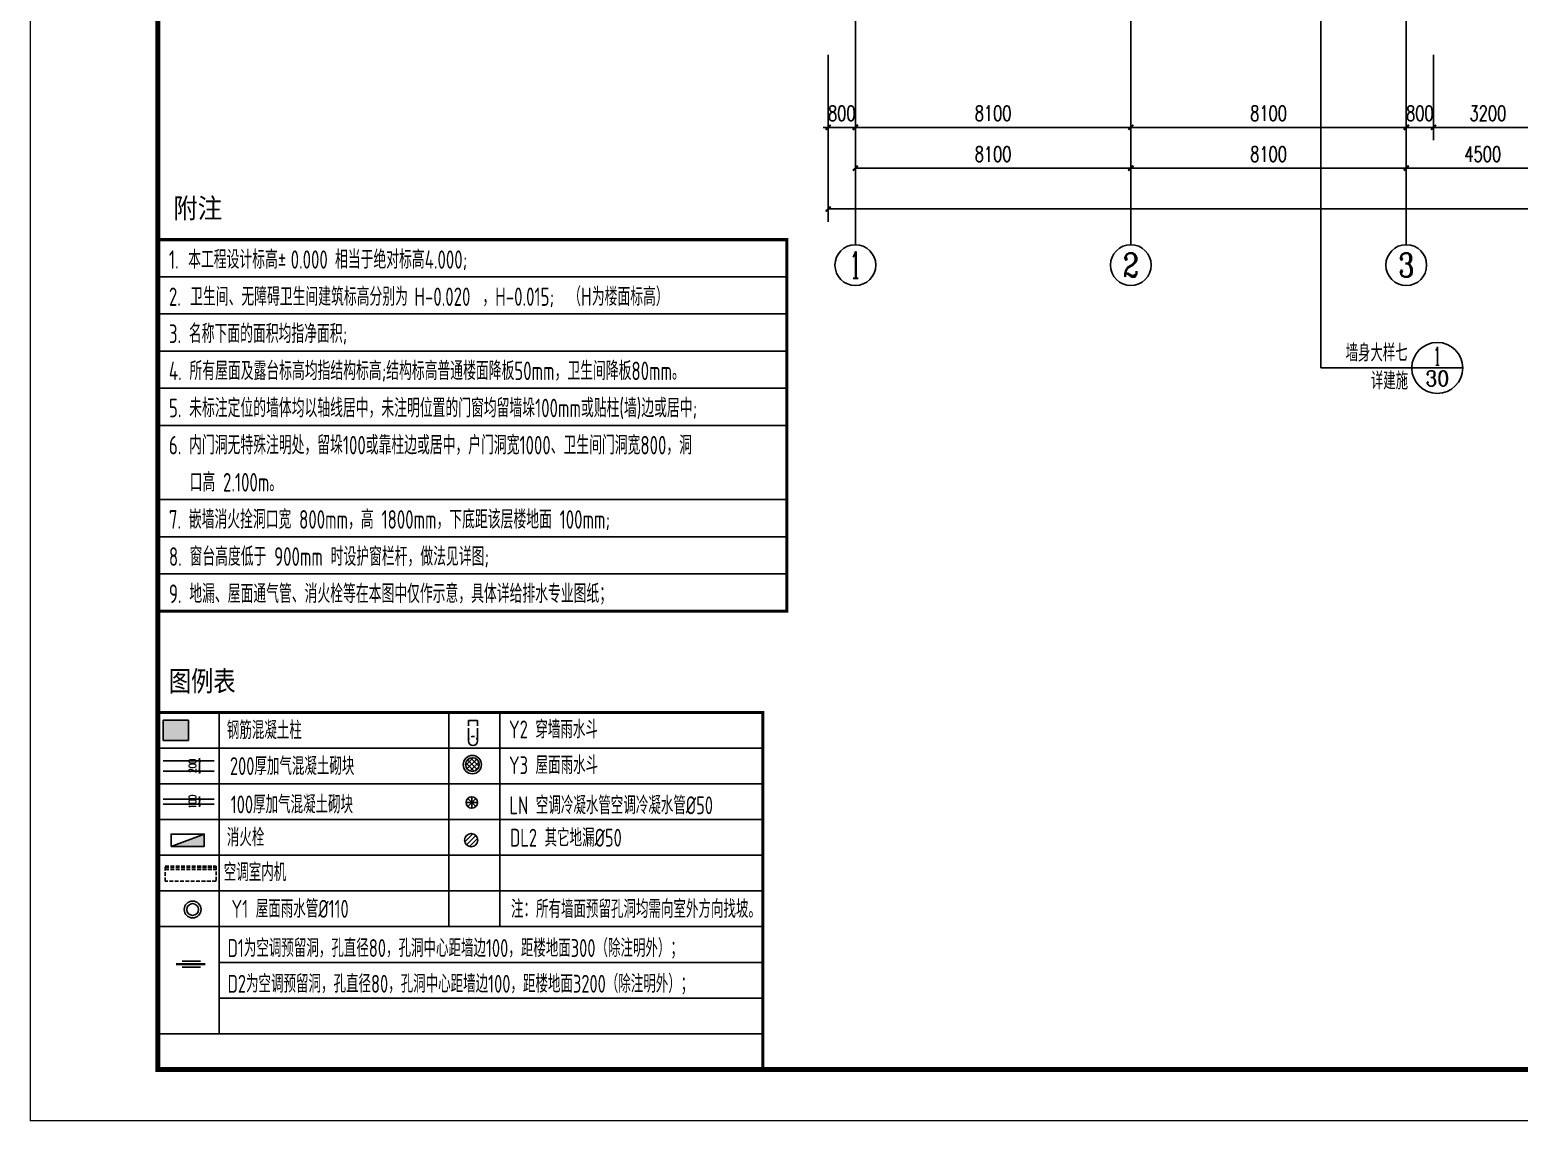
# Model space of a CAD drawing. Extents: x 1738711 to 2346805, y 1189731 to 2516152.
# Drawn here: x 1897814 to 1941613, y 1750890 to 1782974 of the extents above; entities that cross this region are included whole.
import ezdxf
from ezdxf.enums import TextEntityAlignment as Align

# ---------------------------------------------------------------- set-up
doc = ezdxf.new("R2010")
doc.units = 0
doc.header["$LTSCALE"] = 1000
doc.header["$MEASUREMENT"] = 0
doc.linetypes.add('C1$0$DASH', pattern=[0.35, 0.25, -0.1])
doc.linetypes.add('DASH', pattern=[0.35, 0.25, -0.1])
for name, color, linetype in [('4', 4, 'Continuous'), ('AD-NOTE-BLPT', 3, 'Continuous'), ('AXIS', 3, 'Continuous'), ('AXIS_TEXT', 7, 'Continuous'), ('C-Note(通用-图框文字)', 7, 'Continuous'), ('C-sheet(通用-图框)', 11, 'Continuous'), ('DIM_IDEN', 3, 'Continuous'), ('DOTE', 1, 'Continuous'), ('hach', 15, 'Continuous'), ('P-XF-X(消火栓箱)', 2, 'Continuous'), ('PUB_DIM', 3, 'Continuous'), ('PUB_HATCH', 8, 'Continuous'), ('PUB_TEXT', 7, 'Continuous'), ('SPACE', 7, 'Continuous'), ('TK', 4, 'Continuous'), ('WALL', 40, 'Continuous'), ('墙柱边线', 2, 'Continuous'), ('屋面地漏', 7, 'Continuous'), ('房间名称', 4, 'Continuous'), ('空调', 1, 'Continuous'), ('空调洞', 6, 'Continuous')]:
    doc.layers.add(name, color=color, linetype=linetype)
doc.styles.add('-黑体', font='simhei_0.ttf', dxfattribs={"width": 0.8})
doc.styles.add('_TCH_AXIS', font='COMPLEX', dxfattribs={"bigfont": 'GBCBIG'})
doc.styles.add('_TCH_DIM', font='SIMPLEX', dxfattribs={"bigfont": 'GBCBIG'})
doc.styles.add('_TCH_DIM_T3', font='SIMPLEX', dxfattribs={"width": 0.705882, "bigfont": 'GBCBIG'})
doc.styles.add('_TCH_LABEL', font='COMPLEX', dxfattribs={"bigfont": 'GBCBIG'})
doc.styles.add('COMPLEX', font='COMPLEX')
doc.styles.add('TSSD_Dimension', font='tssdeng.shx', dxfattribs={"width": 0.7, "bigfont": 'Hztxt.shx'})
doc.styles.add('宋体', font='SIMSUN.TTF', dxfattribs={"width": 0.75})
doc.styles.add('黑体', font='simhei_0.ttf', dxfattribs={"width": 0.9})
doc.dimstyles.new('_TCH_ARCH&&150', dxfattribs={"dimtxt": 446.25, "dimasz": 150, "dimexe": 375, "dimexo": 450, "dimgap": 189.375, "dimtad": 1, "dimdec": 0, "dimzin": 0, "dimdsep": 46, "dimtxsty": '_TCH_DIM_T3', "dimblk": 'ARCHTICK', "dimcen": 0.09, "dimclrt": 7, "dimazin": 2, "dimtfac": 1, "dimtdec": 0, "dimtix": 1, "dimtmove": 2, "dimatfit": 3, "dimfxl": 1, "dimtolj": 1, "dimtzin": 0, "dimarcsym": 0})
doc.dimstyles.new('_TCH_ARCH&&50', dxfattribs={"dimtxt": 148.75, "dimasz": 50, "dimexe": 125, "dimexo": 150, "dimgap": 63.125, "dimtad": 1, "dimdec": 0, "dimzin": 0, "dimdsep": 46, "dimtxsty": '_TCH_DIM_T3', "dimblk": 'ARCHTICK', "dimcen": 0.09, "dimclrt": 7, "dimazin": 2, "dimtfac": 1, "dimtdec": 0, "dimtix": 1, "dimtmove": 2, "dimatfit": 3, "dimfxl": 50, "dimtolj": 1, "dimtzin": 0, "dimarcsym": 0})

# ---------------------------------------------------------------- blocks, each defined once
blk = doc.blocks.new('A$C0D4435EB')
at = {"layer": 'P-XF-X(消火栓箱)', "ltscale": 6}
blk.add_hatch(color=3, dxfattribs=at).paths.add_polyline_path([(240, 650), (0, 650), (240, 0)])
at = {"layer": 'P-XF-X(消火栓箱)', "color": 3}
blk.add_line((240, 0), (0, 650), dxfattribs=at)
blk.add_lwpolyline([(240, 0), (240, 650), (0, 650), (0, 0)], close=True, dxfattribs=at)
blk = doc.blocks.new('W-pipe-1')
at = {"layer": '4'}
blk.add_circle((0, 0), 55, dxfattribs=at)
at = {"layer": 'hach'}
blk.add_circle((0, 0), 38.5, dxfattribs=at)
blk = doc.blocks.new('W-pipe-3')
at = {"layer": '4'}
blk.add_circle((0, 0), 25, dxfattribs=at)
at = {"layer": 'hach'}
for p, q in [((17.7, -17.7), (-17.7, 17.7)), ((-17.7, -17.7), (17.7, 17.7)), ((0, -25), (0, 25)), ((-25, 0), (25, 0))]:
    blk.add_line(p, q, dxfattribs=at)
blk = doc.blocks.new('W-drain-5')
at = {"layer": '4', "linetype": 'DASH', "ltscale": 0.3}
for p, q in [((128495, -20347), (128673, -20347)), ((128495, -20467), (128673, -20467))]:
    blk.add_line(p, q, dxfattribs=at)
at = {"layer": '4'}
blk.add_line((128673, -20347), (128673, -20467), dxfattribs=at)
blk.add_lwpolyline([(128495, -20347), (128405, -20347, 1), (128405, -20467), (128495, -20467)], format="xyb", dxfattribs=at)
for start, end in [(54.746, 90), (341.7167, 22.2852), (270, 312.6807)]:
    blk.add_arc((128405, -20407), 60, start, end, dxfattribs=at)
blk = doc.blocks.new('A$C150E2539')
at = {"layer": 'AD-NOTE-BLPT', "color": 3}
for p, q in [((138, 195), (70, 128)), ((72, 151), (145, 78)), ((168, 183), (83, 98)), ((87, 178), (172, 93)), ((186, 158), (108, 80)), ((114, 194), (188, 120)), ((168, 182), (176, 174)), ((187, 117), (149, 79))]:
    blk.add_line(p, q, dxfattribs=at)
for radius in [79.8, 60]:
    blk.add_circle((130, 136), radius, dxfattribs=at)
blk = doc.blocks.new('w-h-t')
for p, q in [((-48, -13), (13, 48)), ((-35, -35), (35, 35)), ((-13, -48), (48, 13))]:
    blk.add_line(p, q)
blk.add_circle((0, 0), 50)
blk = doc.blocks.new('C1$0$空调180')
for p, q in [((-80, -60), (-80, 180)), ((0, -60), (0, 180))]:
    blk.add_line(p, q)
at = {"linetype": 'C1$0$DASH', "ltscale": 0.3, "const_width": 30}
blk.add_lwpolyline([(-40, -120), (-40, 260)], dxfattribs=at)
blk = doc.blocks.new('空调室内机')
at = {"layer": '空调', "linetype": 'DASH', "ltscale": 0.3}
for p, q in [((62109, 43822), (61109, 43822)), ((62109, 43812), (61109, 43812)), ((62109, 43792), (61109, 43792)), ((62109, 43752), (61109, 43752))]:
    blk.add_line(p, q, dxfattribs=at)
blk.add_lwpolyline([(61109, 43822), (61109, 43522), (62109, 43522), (62109, 43822)], close=True, dxfattribs=at)
blk = doc.blocks.new('_ArchTick')
at = {"color": 0, "linetype": 'ByBlock', "const_width": 0.4}
blk.add_lwpolyline([(-0.5, -0.5), (0.5, 0.5)], dxfattribs=at)
blk = doc.blocks.new('*D3967')
at = {"layer": 'Defpoints', "color": 0, "transparency": 16777216}
for p in [(800928, 353552), (801212, 353552), (801212, 353352)]:
    blk.add_point(p, dxfattribs=at)
at = {"layer": 'PUB_DIM', "color": 0, "lineweight": -2, "transparency": 16777216}
for p, q in [((801062, 353552), (800803, 353552)), ((801062, 353352), (800803, 353352)), ((800928, 353552), (800928, 353602)), ((800928, 353352), (800928, 353552)), ((800928, 353352), (800928, 353302))]:
    blk.add_line(p, q, dxfattribs=at)
at = {"layer": 'PUB_DIM', "color": 0, "lineweight": -2, "transparency": 16777216, "xscale": 50, "yscale": 50, "zscale": 50}
for p, rotation in [((800928, 353552), 270), ((800928, 353352), 90)]:
    blk.add_blockref('_ArchTick', p, dxfattribs=dict(at, rotation=rotation))
at = {"layer": 'PUB_DIM', "color": 7, "transparency": 16777216, "insert": (800790, 353452), "char_height": 148.8, "attachment_point": 5, "rotation": 90, "style": '_TCH_DIM_T3'}
blk.add_mtext('\\A1;200', dxfattribs=at)
blk = doc.blocks.new('*D3968')
at = {"layer": 'Defpoints', "color": 0, "transparency": 16777216}
for p in [(800928, 352802), (801212, 352802), (801212, 352702)]:
    blk.add_point(p, dxfattribs=at)
at = {"layer": 'PUB_DIM', "color": 0, "lineweight": -2, "transparency": 16777216}
for p, q in [((801062, 352802), (800803, 352802)), ((800928, 352802), (800928, 352852)), ((800928, 352702), (800928, 352802)), ((801062, 352702), (800803, 352702)), ((800928, 352702), (800928, 352652))]:
    blk.add_line(p, q, dxfattribs=at)
at = {"layer": 'PUB_DIM', "color": 0, "lineweight": -2, "transparency": 16777216, "xscale": 50, "yscale": 50, "zscale": 50}
for p, rotation in [((800928, 352802), 270), ((800928, 352702), 90)]:
    blk.add_blockref('_ArchTick', p, dxfattribs=dict(at, rotation=rotation))
at = {"layer": 'PUB_DIM', "color": 7, "transparency": 16777216, "insert": (800790, 352752), "char_height": 148.8, "attachment_point": 5, "rotation": 90, "style": '_TCH_DIM_T3'}
blk.add_mtext('\\A1;100', dxfattribs=at)
blk = doc.blocks.new('FZ')
at = {"layer": 'C-sheet(通用-图框)'}
for p, q in [((682294, 328091), (682294, 321091)), ((670437, 327391), (682294, 327391)), ((670437, 326691), (682294, 326691)), ((670437, 325991), (682294, 325991)), ((670437, 325291), (682294, 325291)), ((670437, 324591), (682294, 324591)), ((670437, 323191), (682294, 323191)), ((670437, 322491), (682294, 322491)), ((670437, 321791), (682294, 321791)), ((670437, 321091), (682294, 321091))]:
    blk.add_line(p, q, dxfattribs=at)
at = {"layer": 'C-sheet(通用-图框)', "const_width": 58.3}
blk.add_lwpolyline([(670437, 328091), (670437, 321091), (682294, 321091), (682294, 328091)], close=True, dxfattribs=at)
at = {"layer": 'PUB_TEXT', "style": '黑体', "width": 0.9}
blk.add_text('附注', height=375.5, dxfattribs=at).set_placement((670726, 328496))
at = {"layer": '房间名称', "style": 'TSSD_Dimension'}
for s, height, width, p in [('1.', 345, 0.7, (670644, 327543)), ('本工程设计标高±', 345, 0.7, (671007, 327543)), ('0.000', 345, 0.7, (672939, 327543)), ('相当于绝对标高', 345, 0.7, (673775, 327543)), ('4.000;', 345, 0.7, (675466, 327543)), ('2.', 345, 0.7, (670644, 326843)), ('卫生间、无障碍卫生间建筑标高分别为', 345, 0.7, (671044, 326843)), ('H-0.020', 345, 0.7, (675272, 326843)), ('H-0.015;', 345, 0.7, (676795, 326843)), ('（', 345, 0.7, (678170, 326843)), ('H', 345, 0.7, (678411, 326843)), ('为楼面标高）', 345, 0.7, (678616, 326843)), ('，', 345, 0.7, (676553, 326843)), ('3. 名称下面的面积均指净面积;', 350, 0.69, (670644, 326143)), ('4. 所有屋面及露台标高均指结构标高;结构标高普通楼面降板50mm，卫生间降板80mm。', 350, 0.69, (670644, 325443)), ('5. 未标注定位的墙体均以轴线居中，未注明位置的门窗均留墙垛100mm或贴柱(墙)边或居中;', 350, 0.69, (670644, 324743)), ('6. 内门洞无特殊注明处，留垛100或靠柱边或居中，户门洞宽1000、卫生间门洞宽800，洞', 350, 0.69, (670644, 324043)), ('口高 2.100m。', 350, 0.69, (671034, 323343)), ('7. 嵌墙消火拴洞口宽 800mm，高 1800mm，下底距该层楼地面 100mm;', 350, 0.69, (670644, 322643)), ('8. 窗台高度低于 900mm 时设护窗栏杆，做法见详图;', 350, 0.69, (670644, 321943)), ('9. 地漏、屋面通气管、消火栓等在本图中仅作示意，具体详给排水专业图纸；', 350, 0.69, (670644, 321243))]:
    blk.add_text(s, height=height, dxfattribs=dict(at, width=width)).set_placement(p)
blk = doc.blocks.new('hjashrtahreahe')
at = {"layer": 'TK', "color": 7, "const_width": 25}
blk.add_lwpolyline([(0, 59400), (84100, 59400), (84100, 0), (0, 0)], close=True, dxfattribs=at)
at = {"layer": 'TK', "color": 3, "const_width": 100}
blk.add_lwpolyline([(2500, 1000), (2500, 58400), (83100, 58400), (83100, 1000)], close=True, dxfattribs=at)
at = {"layer": 'TK', "style": '宋体', "width": 0.75}
for tag, height, p in [('项目负责人', 350, (6003, 57089)), ('专业负责人', 350, (6003, 56224)), ('设计人', 350, (6003, 55419)), ('版号1', 250, (77304, 22193)), ('时间1', 250, (82405, 22193)), ('版号2', 250, (77304, 21593)), ('时间2', 250, (82405, 21593)), ('版号3', 250, (77304, 20993)), ('时间3', 250, (82405, 20993)), ('建筑会签', 0.0001, (78978, 2403)), ('电气会签', 0.0001, (82128, 2403)), ('结构会签', 0.0001, (78978, 1803)), ('暖通会签', 0.0001, (82128, 1803)), ('给排水会签', 0.0001, (78978, 1250)), ('智能化会签', 0.0001, (82128, 1250))]:
    blk.add_attdef(tag, text='', height=height, dxfattribs=at).set_placement(p, align=Align.CENTER)
for tag, p in [('合作设计单位', (80816, 48986)), ('版号说明1', (79854, 22318)), ('版号说明2', (79854, 21718)), ('版号说明3', (79854, 21118)), ('浙江绿储科技有限公司', (80545, 16036)), ('百兆瓦级集中式熔盐储能关键', (80545, 14953)), ('设备研发及制造基地项目', (80545, 14603)), ('1#研发楼', (80545, 13636)), ('图名', (80545, 12436)), ('工程编号', (78978, 11461)), ('子项编号', (82128, 11461)), ('建筑', (78978, 10711)), ('图号', (82128, 10711)), ('施工图', (78978, 9961)), ('2023.03', (82128, 9961)), ('审定', (79353, 8461)), ('审核', (79353, 7711)), ('工程负责', (79353, 6961)), ('专业负责', (79353, 6211)), ('设计', (79353, 5461)), ('制图', (79353, 4711)), ('校对', (79353, 3961))]:
    blk.add_attdef(tag, text='', height=250, dxfattribs=at).set_placement(p, align=Align.MIDDLE_CENTER)
blk = doc.blocks.new('*D3385')
at = {"layer": 'Defpoints', "color": 0, "transparency": 16777216}
for p in [(1921292, 1782685), (1922092, 1782685), (1922092, 1780107)]:
    blk.add_point(p, dxfattribs=at)
at = {"layer": 'PUB_DIM', "color": 0, "lineweight": -2, "transparency": 16777216}
for p, q in [((1921292, 1782235), (1921292, 1779732)), ((1922092, 1782235), (1922092, 1779732)), ((1921292, 1780107), (1921142, 1780107)), ((1921292, 1780107), (1922092, 1780107)), ((1922092, 1780107), (1922242, 1780107))]:
    blk.add_line(p, q, dxfattribs=at)
at = {"layer": 'PUB_DIM', "color": 0, "lineweight": -2, "transparency": 16777216, "xscale": 150, "yscale": 150, "zscale": 150}
blk.add_blockref('_ArchTick', (1921292, 1780107), dxfattribs=at)
at = {"layer": 'PUB_DIM', "color": 0, "lineweight": -2, "transparency": 16777216, "xscale": 150, "yscale": 150, "zscale": 150, "rotation": 180}
blk.add_blockref('_ArchTick', (1922092, 1780107), dxfattribs=at)
at = {"layer": 'PUB_DIM', "color": 7, "transparency": 16777216, "insert": (1921692, 1780520), "char_height": 446.2, "attachment_point": 5, "style": '_TCH_DIM_T3'}
blk.add_mtext('\\A1;800', dxfattribs=at)
blk = doc.blocks.new('*D3386')
at = {"layer": 'Defpoints', "color": 0, "transparency": 16777216}
for p in [(1922092, 1782685), (1930192, 1782685), (1930192, 1780107)]:
    blk.add_point(p, dxfattribs=at)
at = {"layer": 'PUB_DIM', "color": 0, "lineweight": -2, "transparency": 16777216}
for p, q in [((1922092, 1782235), (1922092, 1779732)), ((1930192, 1782235), (1930192, 1779732)), ((1922092, 1780107), (1930192, 1780107))]:
    blk.add_line(p, q, dxfattribs=at)
at = {"layer": 'PUB_DIM', "color": 0, "lineweight": -2, "transparency": 16777216, "xscale": 150, "yscale": 150, "zscale": 150, "rotation": 180}
blk.add_blockref('_ArchTick', (1922092, 1780107), dxfattribs=at)
at = {"layer": 'PUB_DIM', "color": 0, "lineweight": -2, "transparency": 16777216, "xscale": 150, "yscale": 150, "zscale": 150}
blk.add_blockref('_ArchTick', (1930192, 1780107), dxfattribs=at)
at = {"layer": 'PUB_DIM', "color": 7, "transparency": 16777216, "insert": (1926142, 1780520), "char_height": 446.2, "attachment_point": 5, "style": '_TCH_DIM_T3'}
blk.add_mtext('\\A1;8100', dxfattribs=at)
blk = doc.blocks.new('*D3387')
at = {"layer": 'Defpoints', "color": 0, "transparency": 16777216}
for p in [(1930192, 1782685), (1938292, 1782685), (1938292, 1780107)]:
    blk.add_point(p, dxfattribs=at)
at = {"layer": 'PUB_DIM', "color": 0, "lineweight": -2, "transparency": 16777216}
for p, q in [((1930192, 1782235), (1930192, 1779732)), ((1938292, 1782235), (1938292, 1779732)), ((1930192, 1780107), (1938292, 1780107))]:
    blk.add_line(p, q, dxfattribs=at)
at = {"layer": 'PUB_DIM', "color": 0, "lineweight": -2, "transparency": 16777216, "xscale": 150, "yscale": 150, "zscale": 150, "rotation": 180}
blk.add_blockref('_ArchTick', (1930192, 1780107), dxfattribs=at)
at = {"layer": 'PUB_DIM', "color": 0, "lineweight": -2, "transparency": 16777216, "xscale": 150, "yscale": 150, "zscale": 150}
blk.add_blockref('_ArchTick', (1938292, 1780107), dxfattribs=at)
at = {"layer": 'PUB_DIM', "color": 7, "transparency": 16777216, "insert": (1934242, 1780520), "char_height": 446.2, "attachment_point": 5, "style": '_TCH_DIM_T3'}
blk.add_mtext('\\A1;8100', dxfattribs=at)
blk = doc.blocks.new('*D3388')
at = {"layer": 'Defpoints', "color": 0, "transparency": 16777216}
for p in [(1938292, 1782685), (1939092, 1782685), (1939092, 1780107)]:
    blk.add_point(p, dxfattribs=at)
at = {"layer": 'PUB_DIM', "color": 0, "lineweight": -2, "transparency": 16777216}
for p, q in [((1938292, 1782235), (1938292, 1779732)), ((1939092, 1782235), (1939092, 1779732)), ((1938292, 1780107), (1938142, 1780107)), ((1938292, 1780107), (1939092, 1780107)), ((1939092, 1780107), (1939242, 1780107))]:
    blk.add_line(p, q, dxfattribs=at)
at = {"layer": 'PUB_DIM', "color": 0, "lineweight": -2, "transparency": 16777216, "xscale": 150, "yscale": 150, "zscale": 150}
blk.add_blockref('_ArchTick', (1938292, 1780107), dxfattribs=at)
at = {"layer": 'PUB_DIM', "color": 0, "lineweight": -2, "transparency": 16777216, "xscale": 150, "yscale": 150, "zscale": 150, "rotation": 180}
blk.add_blockref('_ArchTick', (1939092, 1780107), dxfattribs=at)
at = {"layer": 'PUB_DIM', "color": 7, "transparency": 16777216, "insert": (1938692, 1780520), "char_height": 446.2, "attachment_point": 5, "style": '_TCH_DIM_T3'}
blk.add_mtext('\\A1;800', dxfattribs=at)
blk = doc.blocks.new('*D3389')
at = {"layer": 'Defpoints', "color": 0, "transparency": 16777216}
for p in [(1939092, 1782685), (1942292, 1782685), (1942292, 1780107)]:
    blk.add_point(p, dxfattribs=at)
at = {"layer": 'PUB_DIM', "color": 0, "lineweight": -2, "transparency": 16777216}
for p, q in [((1939092, 1782235), (1939092, 1779732)), ((1942292, 1782235), (1942292, 1779732)), ((1939092, 1780107), (1942292, 1780107))]:
    blk.add_line(p, q, dxfattribs=at)
at = {"layer": 'PUB_DIM', "color": 0, "lineweight": -2, "transparency": 16777216, "xscale": 150, "yscale": 150, "zscale": 150, "rotation": 180}
blk.add_blockref('_ArchTick', (1939092, 1780107), dxfattribs=at)
at = {"layer": 'PUB_DIM', "color": 0, "lineweight": -2, "transparency": 16777216, "xscale": 150, "yscale": 150, "zscale": 150}
blk.add_blockref('_ArchTick', (1942292, 1780107), dxfattribs=at)
at = {"layer": 'PUB_DIM', "color": 7, "transparency": 16777216, "insert": (1940692, 1780520), "char_height": 446.2, "attachment_point": 5, "style": '_TCH_DIM_T3'}
blk.add_mtext('\\A1;3200', dxfattribs=at)
blk = doc.blocks.new('*D3451')
at = {"layer": 'AXIS', "color": 0, "lineweight": -2, "transparency": 16777216}
for p, q in [((1922092, 1782207), (1922092, 1778532)), ((1930192, 1782207), (1930192, 1778532)), ((1922092, 1778907), (1930192, 1778907))]:
    blk.add_line(p, q, dxfattribs=at)
at = {"layer": 'Defpoints', "color": 0, "transparency": 16777216}
for p in [(1922092, 1782657), (1930192, 1782657), (1930192, 1778907)]:
    blk.add_point(p, dxfattribs=at)
at = {"layer": 'AXIS', "color": 0, "lineweight": -2, "transparency": 16777216, "xscale": 150, "yscale": 150, "zscale": 150, "rotation": 180}
blk.add_blockref('_ArchTick', (1922092, 1778907), dxfattribs=at)
at = {"layer": 'AXIS', "color": 0, "lineweight": -2, "transparency": 16777216, "xscale": 150, "yscale": 150, "zscale": 150}
blk.add_blockref('_ArchTick', (1930192, 1778907), dxfattribs=at)
at = {"layer": 'AXIS', "color": 7, "transparency": 16777216, "insert": (1926142, 1779320), "char_height": 446.2, "attachment_point": 5, "style": '_TCH_DIM_T3'}
blk.add_mtext('\\A1;8100', dxfattribs=at)
blk = doc.blocks.new('*D3452')
at = {"layer": 'AXIS', "color": 0, "lineweight": -2, "transparency": 16777216}
for p, q in [((1930192, 1782207), (1930192, 1778532)), ((1938292, 1782207), (1938292, 1778532)), ((1930192, 1778907), (1938292, 1778907))]:
    blk.add_line(p, q, dxfattribs=at)
at = {"layer": 'Defpoints', "color": 0, "transparency": 16777216}
for p in [(1930192, 1782657), (1938292, 1782657), (1938292, 1778907)]:
    blk.add_point(p, dxfattribs=at)
at = {"layer": 'AXIS', "color": 0, "lineweight": -2, "transparency": 16777216, "xscale": 150, "yscale": 150, "zscale": 150, "rotation": 180}
blk.add_blockref('_ArchTick', (1930192, 1778907), dxfattribs=at)
at = {"layer": 'AXIS', "color": 0, "lineweight": -2, "transparency": 16777216, "xscale": 150, "yscale": 150, "zscale": 150}
blk.add_blockref('_ArchTick', (1938292, 1778907), dxfattribs=at)
at = {"layer": 'AXIS', "color": 7, "transparency": 16777216, "insert": (1934242, 1779320), "char_height": 446.2, "attachment_point": 5, "style": '_TCH_DIM_T3'}
blk.add_mtext('\\A1;8100', dxfattribs=at)
blk = doc.blocks.new('*D3453')
at = {"layer": 'AXIS', "color": 0, "lineweight": -2, "transparency": 16777216}
for p, q in [((1938292, 1782207), (1938292, 1778532)), ((1942792, 1782207), (1942792, 1778532)), ((1938292, 1778907), (1942792, 1778907))]:
    blk.add_line(p, q, dxfattribs=at)
at = {"layer": 'Defpoints', "color": 0, "transparency": 16777216}
for p in [(1938292, 1782657), (1942792, 1782657), (1942792, 1778907)]:
    blk.add_point(p, dxfattribs=at)
at = {"layer": 'AXIS', "color": 0, "lineweight": -2, "transparency": 16777216, "xscale": 150, "yscale": 150, "zscale": 150, "rotation": 180}
blk.add_blockref('_ArchTick', (1938292, 1778907), dxfattribs=at)
at = {"layer": 'AXIS', "color": 0, "lineweight": -2, "transparency": 16777216, "xscale": 150, "yscale": 150, "zscale": 150}
blk.add_blockref('_ArchTick', (1942792, 1778907), dxfattribs=at)
at = {"layer": 'AXIS', "color": 7, "transparency": 16777216, "insert": (1940542, 1779320), "char_height": 446.2, "attachment_point": 5, "style": '_TCH_DIM_T3'}
blk.add_mtext('\\A1;4500', dxfattribs=at)
blk = doc.blocks.new('*D3461')
at = {"layer": 'AXIS', "color": 0, "lineweight": -2, "transparency": 16777216}
for p, q in [((1921292, 1782207), (1921292, 1777332)), ((1999992, 1782207), (1999992, 1777332)), ((1921292, 1777707), (1999992, 1777707))]:
    blk.add_line(p, q, dxfattribs=at)
at = {"layer": 'Defpoints', "color": 0, "transparency": 16777216}
for p in [(1921292, 1782657), (1999992, 1782657), (1999992, 1777707)]:
    blk.add_point(p, dxfattribs=at)
at = {"layer": 'AXIS', "color": 0, "lineweight": -2, "transparency": 16777216, "xscale": 150, "yscale": 150, "zscale": 150, "rotation": 180}
blk.add_blockref('_ArchTick', (1921292, 1777707), dxfattribs=at)
at = {"layer": 'AXIS', "color": 0, "lineweight": -2, "transparency": 16777216, "xscale": 150, "yscale": 150, "zscale": 150}
blk.add_blockref('_ArchTick', (1999992, 1777707), dxfattribs=at)
at = {"layer": 'AXIS', "color": 7, "transparency": 16777216, "insert": (1960642, 1778120), "char_height": 446.2, "attachment_point": 5, "style": '_TCH_DIM_T3'}
blk.add_mtext('\\A1;78700', dxfattribs=at)
blk = doc.blocks.new('_AXISO')
blk.add_circle((0, 0), 0.5)
at = {"layer": 'AXIS_TEXT', "style": 'COMPLEX', "width": 1.041667}
blk.add_attdef('A', text='', height=0.56, dxfattribs=at).set_placement((-0.25, -0.28), (0.25, -0.28), align=Align.FIT)
blk = doc.blocks.new('TL')
at = {"layer": 'PUB_HATCH'}
blk.add_hatch(color=256, dxfattribs=at).paths.add_polyline_path([(800212.4, 354351.9), (800212.4, 353951.9), (800712.4, 353951.9), (800712.4, 354151.9), (800712.4, 354351.9)])
at = {"layer": 'C-sheet(通用-图框)'}
for p, q in [((801312.4, 354501.9), (801312.4, 350301.9)), ((805812.4, 354501.9), (805812.4, 350301.9)), ((806812.4, 354501.9), (806812.4, 350301.9)), ((811968.9, 354501.9), (811968.9, 347501.9)), ((800112.4, 353801.9), (811968.9, 353801.9)), ((800112.4, 353101.9), (811968.9, 353101.9)), ((800112.4, 352401.9), (811968.9, 352401.9)), ((800112.4, 351701.9), (811968.9, 351701.9)), ((800112.4, 351001.9), (811968.9, 351001.9)), ((800112.4, 350301.9), (811968.9, 350301.9)), ((800112.4, 350301.9), (811968.9, 350301.9)), ((801246, 350301.9), (811968.9, 350301.9)), ((801312.4, 350301.9), (801312.4, 348201.9)), ((801312.4, 349601.9), (811968.9, 349601.9)), ((801312.4, 348901.9), (811968.9, 348901.9)), ((800112.4, 348201.9), (811968.9, 348201.9)), ((800112.4, 347501.9), (811968.9, 347501.9)), ((800112.4, 347501.9), (811968.9, 347501.9))]:
    blk.add_line(p, q, dxfattribs=at)
at = {"layer": 'C-sheet(通用-图框)', "const_width": 58.3}
blk.add_lwpolyline([(800112.4, 354501.9), (800112.4, 347501.9), (811968.9, 347501.9), (811968.9, 354501.9)], close=True, dxfattribs=at)
at = {"layer": 'WALL'}
for points in [[(800212.4, 353551.9), (801212.4, 353551.9)], [(800212.4, 353351.9), (801212.4, 353351.9)], [(800212.4, 352801.9), (801212.4, 352801.9)], [(800212.4, 352701.9), (801212.4, 352701.9)]]:
    blk.add_lwpolyline(points, dxfattribs=at)
at = {"layer": '墙柱边线'}
for p, q in [((800212.4, 354351.9), (800212.4, 353951.9)), ((800712.4, 354351.9), (800212.4, 354351.9)), ((800712.4, 354151.9), (800712.4, 354351.9)), ((800212.4, 353951.9), (800712.4, 353951.9)), ((800712.4, 353951.9), (800712.4, 354151.9)), ((800712.4, 354151.9), (800712.4, 354151.9))]:
    blk.add_line(p, q, dxfattribs=at)
at = {"layer": 'AD-NOTE-BLPT', "xscale": 2.591999999945983, "yscale": 2.591999999945983, "zscale": 2.591999999945983}
blk.add_blockref('w-h-t', (806254.5, 351998.5), dxfattribs=at)
at = {"layer": 'P-XF-X(消火栓箱)', "rotation": 270}
blk.add_blockref('A$C0D4435EB', (800370.3, 352115.2), dxfattribs=at)
at = {"layer": 'SPACE', "xscale": 1.5, "yscale": 1.5, "zscale": 1.5, "rotation": 90}
blk.add_blockref('W-drain-5', (775678.5, 161334.6), dxfattribs=at)
at = {"layer": 'SPACE'}
for name, p, xscale, yscale, zscale in [('W-pipe-3', (806264.7, 352734.1), 4.5, 4.5, 4.5), ('W-pipe-1', (800792.6, 350638.3), 3, 3, 3)]:
    blk.add_blockref(name, p, dxfattribs=dict(at, xscale=xscale, yscale=yscale, zscale=zscale))
at = {"layer": '屋面地漏', "color": 120, "xscale": 2.25, "yscale": 2.25, "zscale": 2.25}
blk.add_blockref('A$C150E2539', (805983.8, 353171.9), dxfattribs=at)
at = {"layer": '空调', "xscale": -1}
blk.add_blockref('空调室内机', (862360.6, 307668.4), dxfattribs=at)
at = {"layer": '空调洞', "xscale": -1.5, "yscale": 1.5, "zscale": 1.5, "rotation": 90}
blk.add_blockref('C1$0$空调180', (800858.6, 349506.9), dxfattribs=at)
at = {"layer": 'C-Note(通用-图框文字)', "style": '-黑体', "width": 0.8}
blk.add_text('图例表', height=400, dxfattribs=at).set_placement((800325.5, 354914.9))
at = {"layer": '房间名称', "style": 'TSSD_Dimension', "width": 0.7}
for s, p in [('钢筋混凝土柱', (801463.2, 353976.5)), ('Y2 穿墙雨水斗', (806993.6, 353992.8)), ('200厚加气混凝土砌块', (801523.4, 353274.1)), ('Y3 屋面雨水斗', (806993, 353291.6)), ('100厚加气混凝土砌块', (801540.1, 352522.5)), ('LN 空调冷凝水管空调冷凝水管%%C50', (807003.5, 352505.6)), ('消火栓', (801463.2, 351876.5)), ('DL2 其它地漏%%C50', (807015, 351870.2)), ('空调室内机', (801402.2, 351193.5)), ('Y1 屋面雨水管%%C110', (801554.4, 350476.5)), ('注：所有墙面预留孔洞均需向室外方向找坡。', (807033.8, 350472.8)), ('D1为空调预留洞，孔直径80，孔洞中心距墙边100，距楼地面300（除注明外）；', (801478.3, 349707.7)), ('D2为空调预留洞，孔直径80，孔洞中心距墙边100，距楼地面3200（除注明外）；', (801478.3, 349007.7))]:
    blk.add_text(s, height=350, dxfattribs=at).set_placement(p)
at = {"layer": 'PUB_DIM'}
for p1, p2, text, picture, middle in [((801212.4, 353351.9), (801212.4, 353551.9), '200', '*D3967', (800790.5, 353451.9)), ((801212.4, 352701.9), (801212.4, 352801.9), '100', '*D3968', (800790.5, 352751.9))]:
    dim = blk.add_aligned_dim(p1=p1, p2=p2, distance=284.5, text=text, dimstyle='_TCH_ARCH&&50', dxfattribs=at)
    dim.commit()
    dim.dimension.update_dxf_attribs({"geometry": picture, "text_midpoint": middle})

msp = doc.modelspace()

# ---------------------------------------------------------------- linework, layer by layer
at = {"layer": 'AXIS'}
for p, q in [((1922091.9, 1782657.1), (1922091.9, 1776657.1)), ((1930191.9, 1782657.1), (1930191.9, 1776657.1)), ((1938291.9, 1782657.1), (1938291.9, 1776657.1))]:
    msp.add_line(p, q, dxfattribs=at)
at = {"layer": 'DIM_IDEN'}
for p, q in [((1935776.8, 1785347.2), (1935776.8, 1773034.1)), ((1935776.8, 1773034.1), (1938453.7, 1773034.1)), ((1939953.7, 1773034.1), (1938453.7, 1773034.1))]:
    msp.add_line(p, q, dxfattribs=at)
msp.add_circle((1939203.7, 1773034.1), 750, dxfattribs=at)
at = {"layer": 'DOTE'}
for p, q in [((1922091.9, 1782657.1), (1922091.9, 1820349.3)), ((1930191.9, 1782657.1), (1930191.9, 1820349.3)), ((1938291.9, 1782657.1), (1938291.9, 1820349.3))]:
    msp.add_line(p, q, dxfattribs=at)

# ---------------------------------------------------------------- block references
for name, p, xscale, yscale, zscale in [('hjashrtahreahe', (1897833.1, 1750909.1), 1.5, 1.5, 1.5), ('FZ', (855711.7, 1264989.3), 1.5599844, 1.5599844, 1.5599844), ('TL', (701426.4, 1231161.5), 1.499985, 1.499985, 1.499985)]:
    msp.add_blockref(name, p, dxfattribs=dict(xscale=xscale, yscale=yscale, zscale=zscale))
at = {"layer": 'AXIS'}
ref = msp.add_blockref('_AXISO', (1922091.9, 1776057.1), dxfattribs=dict(at, xscale=1200, yscale=1200, zscale=1200))
ref.add_attrib('A', '1', dxfattribs={"layer": 'AXIS_TEXT', "ltscale": 0.5, "height": 772.1, "style": '_TCH_AXIS'}).set_placement((1921926.4, 1775671), (1922257.3, 1775671), align=Align.FIT)
ref = msp.add_blockref('_AXISO', (1930191.9, 1776057.1), dxfattribs=dict(at, xscale=1200, yscale=1200, zscale=1200))
ref.add_attrib('A', '2', dxfattribs={"layer": 'AXIS_TEXT', "ltscale": 0.5, "height": 698.9, "style": '_TCH_AXIS'}).set_placement((1929958.9, 1775707.6), (1930424.9, 1775707.6), align=Align.FIT)
ref = msp.add_blockref('_AXISO', (1938291.9, 1776057.1), dxfattribs=dict(at, xscale=1200, yscale=1200, zscale=1200))
ref.add_attrib('A', '3', dxfattribs={"layer": 'AXIS_TEXT', "ltscale": 0.5, "height": 698.9, "style": '_TCH_AXIS'}).set_placement((1938058.9, 1775707.6), (1938524.9, 1775707.6), align=Align.FIT)

# ---------------------------------------------------------------- texts
at = {"layer": 'PUB_TEXT', "color": 7, "style": '_TCH_DIM'}
for s, p in [('墙身大样七', (1936509, 1773225.1)), ('详建施', (1937251.8, 1772401.9))]:
    msp.add_text(s, height=506.38, dxfattribs=at).set_placement(p)
at = {"layer": 'PUB_TEXT', "color": 7, "style": '_TCH_LABEL'}
for s, height, p, p2 in [('1', 535.4, (1939089, 1773116.4), (1939318.4, 1773116.4)), ('30', 443.85, (1938855, 1772502.2), (1939552.5, 1772502.2))]:
    msp.add_text(s, height=height, dxfattribs=at).set_placement(p, p2, align=Align.FIT)

# ---------------------------------------------------------------- dimensions: what is measured, and where the dimension line sits
at = {"layer": 'AXIS'}
for p1, p2, distance, picture, middle in [((1921292.2, 1782657.1), (1999991.9, 1782657.1), -4950, '*D3461', (1960642.1, 1778119.6)), ((1922091.9, 1782657.1), (1930191.9, 1782657.1), -3750, '*D3451', (1926141.9, 1779319.6)), ((1930191.9, 1782657.1), (1938291.9, 1782657.1), -3750, '*D3452', (1934241.9, 1779319.6)), ((1938291.9, 1782657.1), (1942791.9, 1782657.1), -3750, '*D3453', (1940541.9, 1779319.6))]:
    dim = msp.add_aligned_dim(p1=p1, p2=p2, distance=distance, dimstyle='_TCH_ARCH&&150', dxfattribs=at)
    dim.commit()
    dim.dimension.update_dxf_attribs({"geometry": picture, "text_midpoint": middle})
at = {"layer": 'PUB_DIM'}
for p1, p2, picture, middle in [((1921292.2, 1782685.2), (1922091.9, 1782685.2), '*D3385', (1921692.1, 1780519.6)), ((1922091.9, 1782685.2), (1930191.9, 1782685.2), '*D3386', (1926141.9, 1780519.6)), ((1930191.9, 1782685.2), (1938291.9, 1782685.2), '*D3387', (1934241.9, 1780519.6)), ((1938291.9, 1782685.2), (1939091.6, 1782685.2), '*D3388', (1938691.7, 1780519.6)), ((1939091.6, 1782685.2), (1942291.9, 1782685.2), '*D3389', (1940691.7, 1780519.6))]:
    dim = msp.add_aligned_dim(p1=p1, p2=p2, distance=-2578.1, dimstyle='_TCH_ARCH&&150', dxfattribs=at)
    dim.commit()
    dim.dimension.update_dxf_attribs({"geometry": picture, "text_midpoint": middle})

doc.saveas('drawing.dxf')
